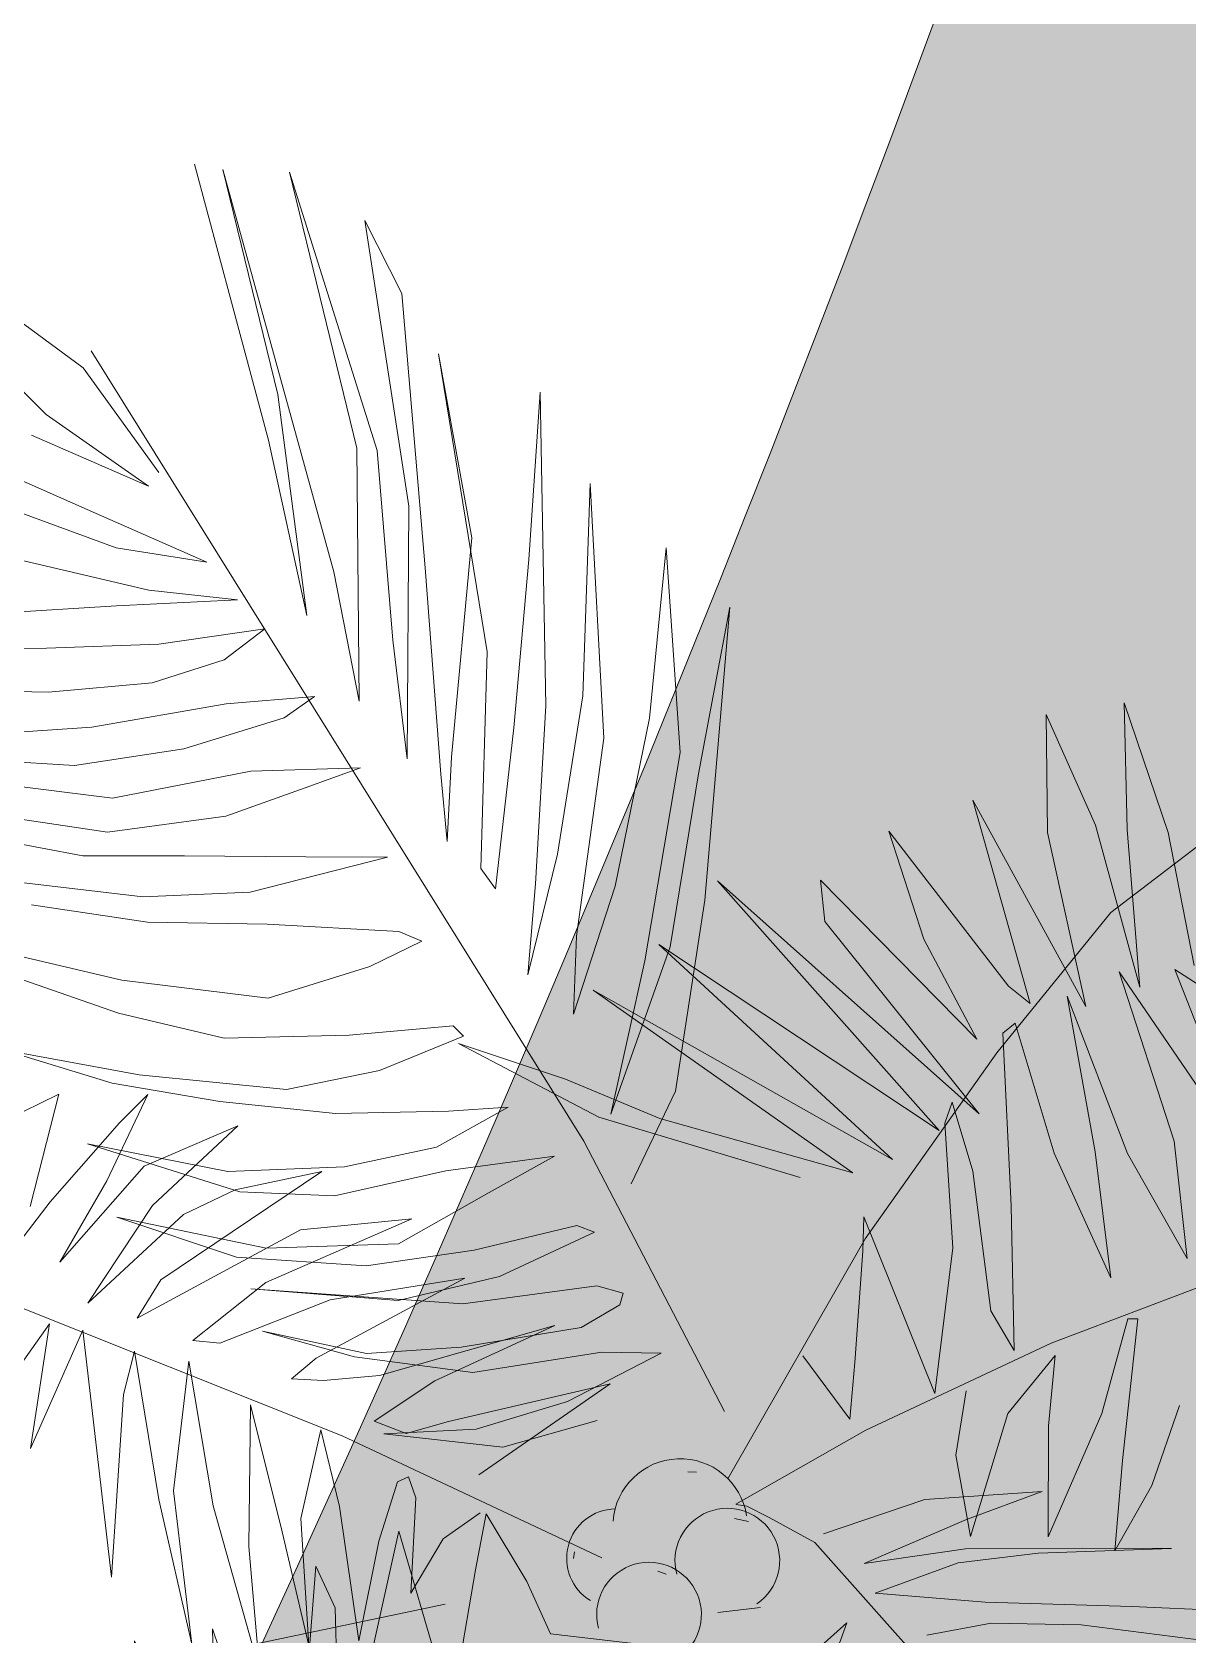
# Model space of a CAD drawing. Header units: metres. Extents: x 8 to 2416, y -346 to 476.
# Drawn here: x 22.974 to 24.505, y 30.81 to 32.933 of the extents above; entities that cross this region are included whole.
import ezdxf

# ---------------------------------------------------------------- set-up
doc = ezdxf.new("R2010")
doc.units = ezdxf.units.M
doc.layers.add('ARBOLES', color=86, linetype='Continuous', lineweight=0)
doc.layers.add('calle', color=254, linetype='Continuous', lineweight=0)
doc.layers.add('grama', color=7, linetype='Continuous', lineweight=0, true_color=0x698c45)

# ---------------------------------------------------------------- blocks, each defined once
blk = doc.blocks.new('A2')
at = {"layer": 'ARBOLES', "color": 87, "true_color": 0x4f6a34, "extrusion": (-5.0859915e-09, -1.3773533e-08, 1)}
for p, q in [((624.1013858907752, -0.4296008347607341, 1.082341424e-06), (616.2339066859686, 28.82510618856848, 1.4452681636e-06)), ((631.0247071129942, -14.3862692628474, 9.253207440000001e-07), (619.2518967571721, 28.24656852171579, 1.4526491277e-06)), ((619.2518967571721, 28.24656852171579, 1.4526491277e-06), (625.0812924136583, 4.394713311936882, 1.1537730702e-06)), ((635.5935848096112, -1.526365157667569, 1.1256843302e-06), (626.30456072521, 27.98464093477689, 1.4849112483e-06)), ((626.30456072521, 27.98464093477689, 1.4849112483e-06), (633.4500863218841, -1.277534087075337, 1.1182097982e-06)), ((638.226481719356, 15.09981446728552, 1.3680764547e-06), (634.2805413627639, 22.86001552385839, 1.4548928208e-06)), ((634.2805413627639, 22.86001552385839, 1.4548928208e-06), (638.9608968139921, -7.430373499105157, 1.0614913969e-06)), ((594.6071306246766, 14.48599961165935, 1.1377744076e-06), (604.465159987085, 7.253467502070164, 1.0882947415e-06)), ((640.6950813165273, -13.95716075511369, 9.80414525e-07), (638.226481719356, 15.09981446728552, 1.3680764547e-06)), ((600.522897416859, 2.307530780621974, 1.0001214052e-06), (592.5956051539184, 10.21044308872679, 1.0686542875e-06)), ((605.3040589968018, 9.054637984398523, 1.1173698557e-06), (657.5024008554223, -74.70868036064692, 2.291333507e-07)), ((647.2467244070741, -22.85959308096282, 8.911181808e-07), (642.0961304817154, 8.726746662131902, 1.2999777958e-06)), ((642.0961304817154, 8.726746662131902, 1.2999777958e-06), (645.6449004363491, -10.78942247105431, 1.0492202106e-06)), ((604.465159987085, 7.253467502070164, 1.0882947415e-06), (612.4567363463951, -3.869845607630992, 9.757325109e-07)), ((625.0812924136583, 4.394713311936882, 1.1537730702e-06), (628.1593465717788, -19.0190905435078, 8.469372281e-07)), ((652.8698728904633, 4.664745315947768, 1.2988248484e-06), (651.6614067657787, -13.05781208616326, 1.0485763713e-06)), ((653.484639460188, -28.56743271621441, 8.442270462e-07), (652.8698728904633, 4.664745315947768, 1.2988248484e-06)), ((611.3603574169317, -5.294274645588273, 9.505369167e-07), (600.522897416859, 2.307530780621974, 1.0001214052e-06)), ((598.9700806845788, 0.0963427425620012, 9.617679212e-07), (611.3603574169317, -5.294274645588273, 9.505369167e-07)), ((606.410539790613, -8.462013086455883, 8.817312366e-07), (590.68457045447, -1.534082691470515, 8.971711683e-07)), ((628.1593465717788, -19.0190905435078, 8.469372281e-07), (624.1013858907752, -0.4296008347607341, 1.082341424e-06)), ((633.4500863218841, -1.277534087075337, 1.1182097982e-06), (633.6868404037374, -28.09471956553966, 7.500465390000001e-07)), ((637.25118267047, -21.60797351288275, 8.575201641e-07), (635.5935848096112, -1.526365157667569, 1.1256843302e-06)), ((658.1731657785077, -5.005538729652542, 1.1926033747e-06), (657.3937167582047, -27.5242842097215, 8.784764203e-07)), ((659.6215893465987, -31.99989052809995, 8.281624501e-07), (658.1731657785077, -5.005538729652542, 1.1926033747e-06)), ((595.3736429421309, -7.217295256260398, 8.427418353e-07), (607.9359354850988, -11.83377380986536, 8.430483286e-07)), ((617.5547361877399, -13.34287049507519, 8.711838740000001e-07), (606.410539790613, -8.462013086455883, 8.817312366e-07)), ((638.9608968139921, -7.430373499105157, 1.0614913969e-06), (638.7733104089609, -34.20742487736244, 6.917227340000001e-07)), ((607.9359354850988, -11.83377380986536, 8.430483286e-07), (617.5547361877399, -13.34287049507519, 8.711838740000001e-07)), ((645.6449004363491, -10.78942247105431, 1.0492202106e-06), (643.4771809349833, -34.02326469513342, 7.181831157e-07)), ((666.2248729056391, -11.83670082906703, 1.1394650521e-06), (664.4469920156129, -29.90390229776145, 8.815735699999999e-07)), ((667.7133370841228, -33.53252885076924, 8.482071657e-07), (666.2248729056391, -11.83670082906703, 1.1394650521e-06)), ((611.3932493251058, -16.3334411206178, 7.986558812e-07), (596.4925149383233, -12.83290827735806, 7.710855777e-07)), ((651.6614067657787, -13.05781208616326, 1.0485763713e-06), (650.0807832610632, -30.91972035686584, 7.945157512e-07)), ((633.6868404037374, -28.09471956553966, 7.500465390000001e-07), (631.0247071129942, -14.3862692628474, 9.253207440000001e-07)), ((642.3538582864308, -35.83705686594229, 6.874875801e-07), (640.6950813165273, -13.95716075511369, 9.80414525e-07)), ((620.7941364761308, -17.36085833887871, 8.323175483e-07), (611.3932493251058, -16.3334411206178, 7.986558812e-07)), ((742.601222337961, -22.00758989509937, 1.3878254386e-06), (743.7327444197526, -16.07307767194449, 1.47531955e-06)), ((743.7327444197526, -16.07307767194449, 1.47531955e-06), (748.0370841854826, -23.23854907398275, 1.3985175288e-06)), ((594.9242861632927, -18.79377786974676, 6.810073456e-07), (607.9687357418372, -17.99875574777579, 7.583015684e-07)), ((607.9687357418372, -17.99875574777579, 7.583015684e-07), (620.7941364761308, -17.36085833887871, 8.323175483e-07)), ((672.9605389616278, -18.1317282673744, 1.0870178243e-06), (669.6607591100585, -35.78493841722504, 8.270881001e-07)), ((670.3238983674772, -49.17918450321325, 6.459747306e-07), (672.9605389616278, -18.1317282673744, 1.0870178243e-06)), ((731.0998198420621, -33.08442492430037, 1.176762251e-06), (734.4891265896376, -17.91076543079131, 1.4029951356e-06)), ((734.4891265896376, -17.91076543079131, 1.4029951356e-06), (740.1416709554561, -37.27610277955182, 1.1650148156e-06)), ((612.4725578801578, -22.05399415580237, 7.253530095e-07), (600.5663670109057, -22.47912983156497, 6.589426039999999e-07)), ((623.7158370400679, -20.4200715324502, 8.050411186e-07), (612.4725578801578, -22.05399415580237, 7.253530095e-07)), ((619.4002379170722, -23.70707285854093, 7.378183971e-07), (623.7158370400679, -20.4200715324502, 8.050411186e-07)), ((638.7733104089609, -34.20742487736244, 6.917227340000001e-07), (637.25118267047, -21.60797351288275, 8.575201641e-07)), ((724.5119248545083, -36.88403053135348, 1.0909222801e-06), (725.695625074004, -21.59808659749666, 1.3074840221e-06)), ((725.695625074004, -21.59808659749666, 1.3074840221e-06), (727.7252365024327, -26.01380875526134, 1.2569865138e-06)), ((740.6250683720973, -33.64284100375305, 1.2175162216e-06), (742.601222337961, -22.00758989509937, 1.3878254386e-06)), ((600.5663670109057, -22.47912983156497, 6.589426039999999e-07), (590.5639699655377, -22.62324731510048, 6.060854909e-07)), ((611.7696050642559, -26.14373416187002, 6.654476287e-07), (619.4002379170722, -23.70707285854093, 7.378183971e-07)), ((646.5802492985954, -45.82045467259904, 5.714763099e-07), (647.2467244070741, -22.85959308096282, 8.911181808e-07)), ((748.0370841854826, -23.23854907398275, 1.3985175288e-06), (750.5629763889018, -28.79006576211509, 1.3349001968e-06)), ((584.3434429438612, -26.83007136199379, 5.165051138e-07), (600.7637148298138, -27.14802082213954, 5.956391893e-07)), ((600.7637148298138, -27.14802082213954, 5.956391893e-07), (611.7696050642559, -26.14373416187002, 6.654476287e-07)), ((727.7252365024327, -26.01380875526134, 1.2569865138e-06), (728.1938347947307, -40.94223689358964, 1.0537526036e-06)), ((619.597585825417, -28.37596366104854, 6.745149855e-07), (605.3644406365975, -30.84027340263435, 5.681830789e-07)), ((628.9623140801885, -27.59190688924471, 7.329431454e-07), (619.597585825417, -28.37596366104854, 6.745149855e-07)), ((625.7511282713673, -29.85702820532214, 6.854123586e-07), (628.9623140801885, -27.59190688924471, 7.329431454e-07)), ((652.396615395304, -47.45405797206561, 5.785578094e-07), (653.484639460188, -28.56743271621441, 8.442270462e-07)), ((657.3937167582047, -27.5242842097215, 8.784764203e-07), (654.7080671490866, -44.29038146007168, 6.33888836e-07)), ((715.0763460834676, -41.70832014524701, 9.764854949e-07), (714.757296491647, -28.26066433770393, 1.160084542e-06)), ((714.757296491647, -28.26066433770393, 1.160084542e-06), (719.4055914732985, -41.9996809100819, 9.944909329e-07)), ((750.5629763889018, -28.79006576211509, 1.3349001968e-06), (773.3313227319678, -31.42831958916354, 1.4143617362e-06)), ((615.1306282722726, -33.12407664894984, 5.863977867e-07), (625.7511282713673, -29.85702820532214, 6.854123586e-07)), ((664.4469920156129, -29.90390229776145, 8.815735699999999e-07), (660.8100358478998, -47.70965287885895, 6.178279492e-07)), ((706.6281117936015, -42.01132818123514, 9.293443561e-07), (706.474541338148, -29.51998689899729, 1.1006131991e-06)), ((706.474541338148, -29.51998689899729, 1.1006131991e-06), (711.7072099815364, -41.21429045673145, 9.661546316e-07)), ((605.3644406365975, -30.84027340263435, 5.681830789e-07), (593.4313048977898, -31.65477055725964, 4.962727488e-07)), ((650.0807832610632, -30.91972035686584, 7.945157512e-07), (648.1297060473107, -47.96277255961697, 5.498495477e-07)), ((656.7358900351488, -53.0053858357636, 5.241659259e-07), (659.6215893465987, -31.99989052809995, 8.281624501e-07)), ((603.5501725805699, -34.91053821740071, 5.028938004e-07), (615.1306282722726, -33.12407664894984, 5.863977867e-07)), ((663.9812694534805, -55.61724068591487, 5.250413949e-07), (667.7133370841228, -33.53252885076924, 8.482071657e-07)), ((590.2723052832973, -34.09937752636974, 4.46535229e-07), (603.5501725805699, -34.91053821740071, 5.028938004e-07)), ((622.2188842848052, -35.51688281533569, 5.894912017e-07), (607.5562437013058, -38.37858807745867, 4.755013449e-07)), ((633.8274641192712, -35.1393464025888, 6.537323501e-07), (622.2188842848052, -35.51688281533569, 5.894912017e-07)), ((627.9824962180572, -37.29040507321679, 5.943772156e-07), (633.8274641192712, -35.1393464025888, 6.537323501e-07)), ((643.4771809349833, -34.02326469513342, 7.181831157e-07), (643.0237623185466, -42.96138134113083, 5.927675882e-07)), ((607.5562437013058, -38.37858807745867, 4.755013449e-07), (592.4513981886786, -36.47908470763475, 4.248411016e-07)), ((619.5851927828186, -40.27700286494954, 5.105325988e-07), (627.9824962180572, -37.29040507321679, 5.943772156e-07)), ((643.0237623185466, -42.96138134113083, 5.927675882e-07), (642.3538582864308, -35.83705686594229, 6.874875801e-07)), ((669.6607591100585, -35.78493841722504, 8.270881001e-07), (666.6660575101102, -54.11250106462036, 5.594217849e-07)), ((704.7803596989618, -60.12297862751796, 6.704852901e-07), (698.7118475178567, -38.5732957726388, 9.364361562e-07)), ((698.7118475178567, -38.5732957726388, 9.364361562e-07), (710.6829774122815, -60.46212252436884, 6.958347439e-07)), ((593.005397573872, -39.88412300648794, 3.807593305e-07), (607.0379267047682, -41.97861273468581, 4.232801308e-07)), ((607.0379267047682, -41.97861273468581, 4.232801308e-07), (619.5851927828186, -40.27700286494954, 5.105325988e-07)), ((713.3424892186513, -50.48217166607621, 8.468201804e-07), (726.984592131158, -40.05996772297566, 1.0597543692e-06)), ((604.4213972654039, -44.467937110559, 3.75685693e-07), (593.3334493326772, -42.40492963721371, 3.477073857e-07)), ((693.5267765630431, -53.30071058112411, 7.072163961e-07), (689.8075251160166, -41.87353759251148, 8.456928588e-07)), ((689.8075251160166, -41.87353759251148, 8.456928588e-07), (702.485157914123, -58.31057407992052, 6.837751272e-07)), ((710.6829774122815, -60.46212252436884, 6.958347439e-07), (706.6281117936015, -42.01132818123514, 9.293443561e-07)), ((711.7072099815364, -41.21429045673145, 9.661546316e-07), (716.4155354342554, -58.41654534777989, 7.531653098e-07)), ((716.4155354342554, -58.41654534777989, 7.531653098e-07), (715.0763460834676, -41.70832014524701, 9.764854949e-07)), ((719.4055914732985, -41.9996809100819, 9.944909329e-07), (722.1746512418167, -56.11063678883096, 8.142166313e-07)), ((615.1979319017362, -44.49583378548844, 4.301108205e-07), (604.4213972654039, -44.467937110559, 3.75685693e-07)), ((628.0308002620962, -44.57988999207882, 4.942209287e-07), (615.1979319017362, -44.49583378548844, 4.301108205e-07)), ((622.1348280837312, -48.34975145503789, 4.123097533e-07), (636.6896469518607, -44.60839995524252, 5.378670663e-07)), ((636.6896469518607, -44.60839995524252, 5.378670663e-07), (628.0308002620962, -44.57988999207882, 4.942209287e-07)), ((648.1297060473107, -47.96277255961697, 5.498495477e-07), (646.5802492985954, -45.82045467259904, 5.714763099e-07)), ((654.7080671490866, -44.29038146007168, 6.33888836e-07), (651.5613021517387, -57.08718188887914, 4.416272635e-07)), ((596.6984450914838, -47.14945537097675, 2.994728439e-07), (610.7711067635513, -48.81960585403228, 3.480424085e-07)), ((651.5613021517387, -57.08718188887914, 4.416272635e-07), (652.396615395304, -47.45405797206561, 5.785578094e-07)), ((695.1377560169992, -73.60651100572288, 4.357272122e-07), (671.6482042387609, -47.12303702014503, 6.810305542e-07)), ((671.6482042387609, -47.12303702014503, 6.810305542e-07), (699.3781577622646, -71.82205505191511, 4.818721223e-07)), ((683.0444243448222, -51.44217643764435, 6.795018233e-07), (682.5881849568627, -47.07423723118369, 7.373433484e-07)), ((682.5881849568627, -47.07423723118369, 7.373433484e-07), (699.1336026440782, -63.90586606193278, 5.896622071e-07)), ((610.7711067635513, -48.81960585403228, 3.480424085e-07), (622.1348280837312, -48.34975145503789, 4.123097533e-07)), ((660.8100358478998, -47.70965287885895, 6.178279492e-07), (656.4149211405391, -61.27430166427732, 4.08641296e-07)), ((667.2076639127221, -69.41857688948193, 3.513576504e-07), (670.3238983674772, -49.17918450321325, 6.459747306e-07)), ((611.2694709707397, -51.52448207106509, 3.133213828e-07), (598.9778899592542, -49.68685596163076, 2.761171103e-07)), ((701.2557438604657, -65.35816151215343, 5.804521599e-07), (713.3424892186513, -50.48217166607621, 8.468201804e-07)), ((623.9446475138442, -51.70889067435632, 3.752472647e-07), (611.2694709707397, -51.52448207106509, 3.133213828e-07)), ((637.9094872879907, -52.49939510964518, 4.353842819e-07), (623.9446475138442, -51.70889067435632, 3.752472647e-07)), ((640.3184988733695, -53.5275168626844, 4.334756254e-07), (637.9094872879907, -52.49939510964518, 4.353842819e-07)), ((699.3781577622646, -71.82205505191511, 4.818721223e-07), (683.0444243448222, -51.44217643764435, 6.795018233e-07)), ((634.8313649554633, -56.21300829627095, 3.685794043e-07), (640.3184988733695, -53.5275168626844, 4.334756254e-07)), ((656.4149211405391, -61.27430166427732, 4.08641296e-07), (656.7358900351488, -53.0053858357636, 5.241659259e-07)), ((666.6660575101102, -54.11250106462036, 5.594217849e-07), (660.3689421596711, -71.87414568513321, 2.827541121e-07)), ((690.202911339661, -76.672904202177, 3.683935665e-07), (665.4337895421218, -53.8917748854801, 5.561946598e-07)), ((665.4337895421218, -53.8917748854801, 5.561946598e-07), (695.1377560169992, -73.60651100572288, 4.357272122e-07)), ((699.1336026440782, -63.90586606193278, 5.896622071e-07), (693.5267765630431, -53.30071058112411, 7.072163961e-07)), ((596.0723963807008, -54.74401966434555, 1.916847838e-07), (608.5589640243862, -57.65396187065221, 2.151111755e-07)), ((660.3689421596711, -71.87414568513321, 2.827541121e-07), (663.9812694534805, -55.61724068591487, 5.250413949e-07)), ((608.1983410614554, -61.15363315590748, 1.650742123e-07), (598.0668516265004, -57.61344334859528, 1.623064644e-07)), ((608.5589640243862, -57.65396187065221, 2.151111755e-07), (624.0531724199428, -59.58041045490697, 2.673805842e-07)), ((624.0531724199428, -59.58041045490697, 2.673805842e-07), (634.8313649554633, -56.21300829627095, 3.685794043e-07)), ((728.2816074263505, -77.37298937761177, 5.524188440000001e-07), (714.2188867127423, -56.76550110867498, 7.647338854e-07)), ((714.2188867127423, -56.76550110867498, 7.647338854e-07), (720.0659942105898, -74.72893868451277, 5.470522246e-07)), ((722.5883636372329, -58.10163763065713, 7.888976533e-07), (720.126279431701, -56.52337801117073, 7.981137249e-07)), ((720.126279431701, -56.52337801117073, 7.981137249e-07), (728.2816074263505, -77.37298937761177, 5.524188440000001e-07)), ((686.0004501191006, -78.08545646145272, 3.275640494e-07), (658.4793267058042, -58.70614750316715, 4.545134011e-07)), ((658.4793267058042, -58.70614750316715, 4.545134011e-07), (690.202911339661, -76.672904202177, 3.683935665e-07)), ((702.485157914123, -58.31057407992052, 6.837751272e-07), (704.7803596989618, -60.12297862751796, 6.704852901e-07)), ((715.0897117756903, -76.02088360485676, 5.039482486e-07), (708.7149074749809, -59.36412019535089, 7.009485282e-07)), ((708.7149074749809, -59.36412019535089, 7.009485282e-07), (711.6883463208466, -75.86008558938026, 4.888636896e-07)), ((619.3814895503363, -63.81186172723142, 1.853384114e-07), (608.1983410614554, -61.15363315590748, 1.650742123e-07)), ((643.6497411678362, -62.49423356424535, 3.269149272e-07), (632.643852426897, -63.4985203813231, 2.571064933e-07)), ((644.7547692092475, -63.59004361484295, 3.174419145e-07), (643.6497411678362, -62.49423356424535, 3.269149272e-07)), ((703.2100630322323, -62.2244201663641, 6.335545003e-07), (701.8981893693127, -63.26681340878441, 6.125248844e-07)), ((707.3514136491636, -75.99525830403115, 4.649442812e-07), (703.2100630322323, -62.2244201663641, 6.335545003e-07)), ((632.643852426897, -63.4985203813231, 2.571064933e-07), (619.3814895503363, -63.81186172723142, 1.853384114e-07)), ((635.8356519587692, -67.2188970335323, 2.22097228e-07), (644.7547692092475, -63.59004361484295, 3.174419145e-07)), ((659.095896749967, -72.18415727031395, 2.720094592e-07), (644.2249804045023, -64.3540336661174, 3.04224571e-07)), ((644.2249804045023, -64.3540336661174, 3.04224571e-07), (655.5627480270733, -68.14112619159954, 3.097267168e-07)), ((701.8981893693127, -63.26681340878441, 6.125248844e-07), (702.7721089539112, -81.58761816845228, 3.646274235e-07)), ((607.5201073141649, -68.5687138226889, 5.94928632e-08), (595.9796926616508, -65.05664974291875, 4.9171943e-08)), ((595.9796926616508, -65.05664974291875, 4.9171943e-08), (610.3700541255436, -67.68557357077015, 8.61516298e-08)), ((687.3211355868862, -85.08788697191102, 2.378328369e-07), (701.2557438604657, -65.35816151215343, 5.804521599e-07)), ((610.3700541255436, -67.68557357077015, 8.61516298e-08), (625.9961457268497, -69.26222405728632, 1.43909751e-07)), ((625.9961457268497, -69.26222405728632, 1.43909751e-07), (635.8356519587692, -67.2188970335323, 2.22097228e-07)), ((618.9320421774148, -70.51416145942635, 9.07381795e-08), (607.5201073141649, -68.5687138226889, 5.94928632e-08)), ((655.5627480270733, -68.14112619159954, 3.097267168e-07), (665.5457381341674, -72.31608771626856, 3.029961492e-07)), ((662.5085599379494, -79.23297822871204, 1.922790672e-07), (667.2076639127221, -69.41857688948193, 3.513576504e-07)), ((596.2592897047027, -72.48717718920814, -5.17506435e-08), (601.8759125219902, -69.73939823546937, 1.46620763e-08)), ((601.8759125219902, -69.73939823546937, 1.46620763e-08), (598.8457780615822, -81.65469832404928, -1.648649404e-07)), ((611.2964493086147, -69.77059267560401, 6.21451884e-08), (606.9670674170849, -78.91521173639849, -8.58277231e-08)), ((608.2957770728372, -72.7887188880497, 5.3135341e-09), (611.2964493086147, -69.77059267560401, 6.21451884e-08)), ((631.1983801843958, -71.78294028383456, 1.356491031e-07), (618.9320421774148, -70.51416145942635, 9.07381795e-08)), ((641.8723378501153, -75.3678480952082, 1.405599149e-07), (649.4668122391512, -71.11971111656675, 2.376972016e-07)), ((649.4668122391512, -71.11971111656675, 2.376972016e-07), (643.1567578630006, -71.53728838595131, 1.998528046e-07)), ((696.5281447690668, -70.57619563828524, 4.845368662e-07), (695.735672761514, -72.81658073696762, 4.496483423e-07)), ((698.709484640335, -77.91058338856027, 3.946107107e-07), (696.5281447690668, -70.57619563828524, 4.845368662e-07)), ((600.9409633526161, -81.13826670410934, -1.470957579e-07), (608.2957770728372, -72.7887188880497, 5.3135341e-09)), ((643.1567578630006, -71.53728838595131, 1.998528046e-07), (631.1983801843958, -71.78294028383456, 1.356491031e-07)), ((680.4272478280124, -78.56904442061004, 2.925580753e-07), (659.095896749967, -72.18415727031395, 2.720094592e-07)), ((665.5457381341674, -72.31608771626856, 3.029961492e-07), (686.0004501191006, -78.08545646145272, 3.275640494e-07)), ((695.735672761514, -72.81658073696762, 4.496483423e-07), (696.5891696326414, -86.01578079520996, 2.721896029e-07)), ((610.8974891767108, -77.35812026763635, -4.43909809e-08), (620.8556258150143, -73.09199400876018, 6.50156479e-08)), ((620.8556258150143, -73.09199400876018, 6.50156479e-08), (611.7808196417723, -81.54799682275407, -9.76077725e-08)), ((657.5024008554223, -74.70868036064692, 2.291333507e-07), (672.4196613033907, -103.3852369452677, -8.99750874e-08)), ((720.0659942105898, -74.72893868451277, 5.470522246e-07), (721.4454528881274, -87.14482699457062, 3.830574927e-07)), ((621.0676874649199, -80.10880907842937, -3.05521421e-08), (604.9271613567248, -75.0221822999021, -4.25818987e-08)), ((604.9271613567248, -75.0221822999021, -4.25818987e-08), (619.7676732274588, -77.94068143193998, -7.3012258e-09)), ((632.1377699580677, -77.45073868631457, 6.23612233e-08), (641.8723378501153, -75.3678480952082, 1.405599149e-07)), ((654.375498493168, -76.32639572111171, 1.90948296e-07), (642.8873623724916, -77.86799883713202, 1.112864123e-07)), ((647.4599627929312, -80.1513246097727, 1.030931562e-07), (654.375498493168, -76.32639572111171, 1.90948296e-07)), ((713.3263928413256, -89.21141691650287, 3.13299778e-07), (707.3514136491636, -75.99525830403115, 4.649442812e-07)), ((711.6883463208466, -75.86008558938026, 4.888636896e-07), (713.3263928413256, -89.21141691650287, 3.13299778e-07)), ((721.4454528881274, -87.14482699457062, 3.830574927e-07), (715.0897117756903, -76.02088360485676, 5.039482486e-07)), ((601.9665221404252, -87.53424003573205, -2.299749242e-07), (610.8974891767108, -77.35812026763635, -4.43909809e-08)), ((629.7368304207564, -77.94387337639051, 4.33578584e-08), (612.689400641539, -89.40153926225027, -2.01157763e-07)), ((619.7676732274588, -77.94068143193998, -7.3012258e-09), (632.1377699580677, -77.45073868631457, 6.23612233e-08)), ((620.5714141661291, -79.8948493448658, -3.01292024e-08), (629.7368304207564, -77.94387337639051, 4.33578584e-08)), ((642.8873623724916, -77.86799883713202, 1.112864123e-07), (631.0953259881918, -80.53353704705786, 1.45983373e-08)), ((700.6417666918788, -92.72084470398485, 2.004486582e-07), (698.709484640335, -77.91058338856027, 3.946107107e-07)), ((606.9670674170849, -78.91521173639849, -8.58277231e-08), (601.9665221404252, -87.53424003573205, -2.299749242e-07)), ((595.271484026484, -88.55880776203193, -2.781377484e-07), (600.9409633526161, -81.13826670410934, -1.470957579e-07)), ((615.0674366135971, -82.49346709415724, -9.39145326e-08), (620.5714141661291, -79.8948493448658, -3.01292024e-08)), ((631.0953259881918, -80.53353704705786, 1.45983373e-08), (621.0676874649199, -80.10880907842937, -3.05521421e-08)), ((637.8550547891733, -85.59912236078907, -2.07927459e-08), (647.4599627929312, -80.1513246097727, 1.030931562e-07)), ((611.7808196417723, -81.54799682275407, -9.76077725e-08), (604.9428085878197, -91.88058163662843, -2.747020361e-07)), ((604.9428085878197, -91.88058163662843, -2.747020361e-07), (615.0674366135971, -82.49346709415724, -9.39145326e-08)), ((620.7054060735361, -87.00378069810827, -1.273628211e-07), (608.0330217543385, -82.78526723733415, -1.337106255e-07)), ((608.0330217543385, -82.78526723733415, -1.337106255e-07), (623.8529643558511, -86.07303968415434, -9.85347744e-08)), ((639.2904364016255, -82.94751333879944, 2.3029617e-08), (623.7913089524062, -89.69998618607131, -1.488042205e-07)), ((627.4734204114252, -84.10465454737637, -5.30095482e-08), (639.2904364016255, -82.94751333879944, 2.3029617e-08)), ((687.1794028003682, -82.73225778667299, 2.695573214e-07), (687.0551223879132, -86.39542844363008, 2.184704305e-07)), ((694.7062739364528, -101.4489285422805, 5.00442421e-08), (687.1794028003682, -82.73225778667299, 2.695573214e-07)), ((702.7721089539112, -81.58761816845228, 3.646274235e-07), (703.0951858545137, -96.9159203165517, 1.551457149e-07)), ((610.1712414578756, -93.46800039786564, -2.699746357e-07), (627.4734204114252, -84.10465454737637, -5.30095482e-08)), ((656.7645589395091, -83.65941701171599, 1.020974266e-07), (645.8739601623855, -86.26530217925665, 1.08156888e-08)), ((648.568575907066, -89.07909071676039, -1.42353277e-08), (658.6184823111166, -84.35839857858637, 1.018990194e-07)), ((658.6184823111166, -84.35839857858637, 1.018990194e-07), (656.7645589395091, -83.65941701171599, 1.020974266e-07)), ((631.8870967902348, -105.9512297799469, -3.31466152e-07), (579.3205440129793, -84.991940147516, -3.101357247e-07)), ((623.8529643558511, -86.07303968415434, -9.85347744e-08), (637.8550547891733, -85.59912236078907, -2.07927459e-08)), ((645.8739601623855, -86.26530217925665, 1.08156888e-08), (634.4511970965457, -87.95140984463222, -7.05040464e-08)), ((672.8072137117442, -110.423217197428, -1.849418522e-07), (687.3211355868862, -85.08788697191102, 2.378328369e-07)), ((687.0551223879132, -86.39542844363008, 2.184704305e-07), (686.2310832405982, -98.16849980754036, 5.21225878e-08)), ((696.5891696326414, -86.01578079520996, 2.721896029e-07), (694.7062739364528, -101.4489285422805, 5.00442421e-08)), ((634.4511970965457, -87.95140984463222, -7.05040464e-08), (620.7054060735361, -87.00378069810827, -1.273628211e-07)), ((612.689400641539, -89.40153926225027, -2.01157763e-07), (610.1712414578756, -93.46800039786564, -2.699746357e-07)), ((623.7913089524062, -89.69998618607131, -1.488042205e-07), (616.0699691222985, -95.8426932936717, -2.72681668e-07)), ((644.8771014427364, -89.24644048392956, -3.53151329e-08), (629.1479829571903, -97.71779078174204, -2.319937181e-07)), ((630.6263477693005, -91.55441075083876, -1.395832492e-07), (644.8771014427364, -89.24644048392956, -3.53151329e-08)), ((637.8224803407641, -91.61960108603913, -1.038816815e-07), (648.568575907066, -89.07909071676039, -1.42353277e-08)), ((707.0230100989431, -96.1438743328383, 1.857563963e-07), (723.7919217241008, -89.76944127793371, 3.588414018e-07)), ((618.9476003984882, -96.11390735631227, -2.617816356e-07), (630.6263477693005, -91.55441075083876, -1.395832492e-07)), ((644.6824713639652, -91.968692998688, -7.38000546e-08), (622.230801768022, -90.37554142151774, -1.660457291e-07)), ((622.230801768022, -90.37554142151774, -1.660457291e-07), (637.8224803407641, -91.61960108603913, -1.038816815e-07)), ((658.8708992317806, -90.0468530579353, 2.48326944e-08), (644.6824713639652, -91.968692998688, -7.38000546e-08)), ((661.6566536950168, -90.81749672592872, 2.83865319e-08), (658.8708992317806, -90.0468530579353, 2.48326944e-08)), ((661.3000018788093, -92.08135091299204, 9.1648665e-09), (661.6566536950168, -90.81749672592872, 2.83865319e-08)), ((657.209171612516, -94.45429446818791, -4.43248777e-08), (661.3000018788093, -92.08135091299204, 9.1648665e-09)), ((703.0951858545137, -96.9159203165517, 1.551457149e-07), (700.6417666918788, -92.72084470398485, 2.004486582e-07)), ((596.2783503020532, -100.5996277102704, -4.388614656e-07), (600.8981321961754, -94.07281428996868, -3.254680145e-07)), ((600.8981321961754, -94.07281428996868, -3.254680145e-07), (598.8730069299811, -107.2998634221559, -5.179509816e-07)), ((598.8730069299811, -107.2998634221559, -5.179509816e-07), (604.4099140487214, -94.75734477718181, -3.170355251e-07)), ((604.4099140487214, -94.75734477718181, -3.170355251e-07), (607.4634397357944, -120.9359017303384, -6.620765368e-07)), ((633.2133343888855, -97.59256964517608, -2.095926379e-07), (623.4522989459874, -94.87123608652729, -2.217548035e-07)), ((623.4522989459874, -94.87123608652729, -2.217548035e-07), (634.4697191096652, -97.2272690000404, -1.981711955e-07)), ((635.8334891380181, -99.57172127024442, -2.235264634e-07), (654.4307059613426, -94.25008010261257, -5.5643377e-08)), ((654.4307059613426, -94.25008010261257, -5.5643377e-08), (641.7009002022986, -100.1145191334296, -2.01161105e-07)), ((644.5168345970837, -96.54068187983499, -1.376149214e-07), (657.209171612516, -94.45429446818791, -4.43248777e-08)), ((715.1438039065769, -93.55392015415043, 2.627315037e-07), (712.3815389342275, -103.600933068978, 1.10299784e-07)), ((714.570676969815, -108.5801870476645, 5.28518025e-08), (716.1905297868383, -93.5573858182313, 2.680074082e-07)), ((716.1905297868383, -93.5573858182313, 2.680074082e-07), (715.1438039065769, -93.55392015415043, 2.627315037e-07)), ((616.0699691222985, -95.8426932936717, -2.72681668e-07), (618.9476003984882, -96.11390735631227, -2.617816356e-07)), ((634.4697191096652, -97.2272690000404, -1.981711955e-07), (644.5168345970837, -96.54068187983499, -1.376149214e-07)), ((687.3661913362052, -105.3498895132722, -4.101737e-08), (707.0230100989431, -96.1438743328383, 1.857563963e-07)), ((608.7238219035597, -101.5754252741486, -3.890040831e-07), (609.8979224833208, -96.9811442260987, -3.19753136e-07)), ((609.8979224833208, -96.9811442260987, -3.19753136e-07), (612.4627469912162, -112.6907037846049, -5.23084597e-07)), ((614.0358072442158, -111.7987097265805, -5.027981164e-07), (615.6514517201938, -98.04693380482912, -3.051704233e-07)), ((615.6514517201938, -98.04693380482912, -3.051704233e-07), (618.2175142376876, -113.3826630099651, -5.033466229999999e-07)), ((629.1479829571903, -97.71779078174204, -2.319937181e-07), (626.5238626270526, -99.91472841626639, -2.755995647e-07)), ((645.7371510083381, -99.23808975346964, -1.685612388e-07), (633.2133343888855, -97.59256964517608, -2.095926379e-07)), ((659.4140721614867, -97.08344550659605, -6.93234708e-08), (645.7371510083381, -99.23808975346964, -1.685612388e-07)), ((655.768852866389, -102.3011840326235, -1.597297187e-07), (665.6794079056808, -97.20833769133064, -3.91782332e-08)), ((665.6794079056808, -97.20833769133064, -3.91782332e-08), (659.4140721614867, -97.08344550659605, -6.93234708e-08)), ((685.687789889809, -104.1854433843879, -3.35151683e-08), (680.7006154585338, -97.47728336320804, 3.35151683e-08)), ((686.2310832405982, -98.16849980754036, 5.21225878e-08), (685.687789889809, -104.1854433843879, -3.35151683e-08)), ((707.429890894763, -97.45364311669296, 1.697856451e-07), (702.4376393302913, -103.5680052354751, 6.01787279e-08)), ((706.7323612572769, -104.8906488388081, 6.38041718e-08), (707.429890894763, -97.45364311669296, 1.697856451e-07)), ((626.5238626270526, -99.91472841626639, -2.755995647e-07), (629.92522830854, -100.0755249368606, -2.60514984e-07)), ((629.92522830854, -100.0755249368606, -2.60514984e-07), (635.8334891380181, -99.57172127024442, -2.235264634e-07)), ((641.7009002022986, -100.1145191334296, -2.01161105e-07), (635.2941571911342, -104.3924050753143, -2.926673484e-07)), ((607.4634397357944, -120.9359017303384, -6.620765368e-07), (608.7238219035597, -101.5754252741486, -3.890040831e-07)), ((643.1446035876016, -104.4184014229279, -2.530981065e-07), (660.2794247283878, -100.4377230877611, -1.111225479e-07)), ((660.2794247283878, -100.4377230877611, -1.111225479e-07), (646.3782398720169, -110.0740165804874, -3.145496617e-07)), ((696.9275954740386, -107.9983953316362, -2.88674322e-08), (697.9968506232763, -101.1981401930623, 7.02343287e-08)), ((622.0163527417642, -117.6943450556679, -5.434128575e-07), (622.1782651391165, -102.6667156291154, -3.356058231e-07)), ((622.1782651391165, -102.6667156291154, -3.356058231e-07), (625.5355614162817, -116.1358915840514, -5.040487819e-07)), ((646.1071275175262, -105.2505327517976, -2.494921233e-07), (655.768852866389, -102.3011840326235, -1.597297187e-07)), ((702.4376393302913, -103.5680052354751, 6.01787279e-08), (698.4690888139197, -116.6390860439574, -1.400402487e-07)), ((712.3815389342275, -103.600933068978, 1.10299784e-07), (706.6933673108601, -116.6663192488639, -9.85867358e-08)), ((720.6087889712774, -102.7309729724126, 1.641259316e-07), (717.7021910030091, -111.207400190945, 3.25926494e-08)), ((627.5215685305384, -114.721895458124, -4.744722444e-07), (629.6462160731587, -105.3082901478184, -3.34007702e-07)), ((629.6462160731587, -105.3082901478184, -3.34007702e-07), (631.6006575062385, -113.4269804446166, -4.35890478e-07)), ((635.2941571911342, -104.3924050753143, -2.926673484e-07), (638.6916841966574, -105.7120782417579, -2.935641169e-07)), ((636.2922500100576, -105.745016059632, -3.062212888e-07), (646.1071275175262, -105.2505327517976, -2.494921233e-07)), ((638.6916841966574, -105.7120782417579, -2.935641169e-07), (643.1446035876016, -104.4184014229279, -2.530981065e-07)), ((658.9199079037118, -104.3282135406046, -1.716228374e-07), (648.9083862078912, -107.1456780879515, -2.613477923e-07)), ((706.6933673108601, -116.6663192488639, -9.85867358e-08), (706.7323612572769, -104.8906488388081, 6.38041718e-08)), ((659.4054709889973, -118.8942999411782, -3.69779739e-07), (631.8870967902348, -105.9512297799469, -3.31466152e-07)), ((648.9083862078912, -107.1456780879515, -2.613477923e-07), (636.2922500100576, -105.745016059632, -3.062212888e-07)), ((673.6163695286385, -113.211873291436, -2.192361393e-07), (687.3661913362052, -105.3498895132722, -4.101737e-08)), ((698.4690888139197, -116.6390860439574, -1.400402487e-07), (696.9275954740386, -107.9983953316362, -2.88674322e-08)), ((713.7539421394966, -118.147655897563, -8.30799515e-08), (714.570676969815, -108.5801870476645, 5.28518025e-08)), ((637.7401478502461, -110.8304661703235, -3.689019075e-07), (638.9381399087242, -110.3110629623379, -3.556549129e-07)), ((638.9381399087242, -110.3110629623379, -3.556549129e-07), (639.7158807963035, -112.5192647087234, -3.821140689e-07)), ((669.4451316405891, -109.8143847084714, -1.936555986e-07), (668.5108350381538, -109.7603366681001, -1.976629907e-07)), ((615.9633868770704, -128.0295289159177, -7.165501860000001e-07), (614.0358072442158, -111.7987097265805, -5.027981164e-07)), ((635.775431552018, -117.1043866150225, -4.653084879e-07), (637.7401478502461, -110.8304661703235, -3.689019075e-07)), ((672.778325402719, -110.501222484395, -1.861631863e-07), (672.8072137117442, -110.423217197428, -1.849418522e-07)), ((693.6222862049788, -112.6977701821964, -1.104052014e-07), (706.0738238872395, -111.8417970803154, -3.52870132e-08)), ((706.0738238872395, -111.8417970803154, -3.52870132e-08), (698.0639417905714, -114.8059530031173, -1.168521046e-07)), ((717.7021910030091, -111.207400190945, 3.25926494e-08), (713.7539421394966, -118.147655897563, -8.30799515e-08)), ((612.4627469912162, -112.6907037846049, -5.23084597e-07), (615.9633868770704, -128.0295289159177, -7.165501860000001e-07)), ((618.2175142376876, -113.3826630099651, -5.033466229999999e-07), (623.1319018728855, -130.7822604239745, -7.18006018e-07)), ((631.6006575062385, -113.4269804446166, -4.35890478e-07), (633.6469455753939, -127.6768672622936, -6.217543603e-07)), ((639.7158807963035, -112.5192647087234, -3.821140689e-07), (639.1590943198224, -122.6109645912703, -5.239442413e-07)), ((673.6431722481312, -113.2471104165433, -2.195851606e-07), (674.7786124376457, -113.4204249768683, -2.161974753e-07)), ((674.7786124376457, -113.4204249768683, -2.161974753e-07), (677.1297866094792, -114.6244817013143, -2.208235385e-07)), ((682.8812109581763, -116.3257838549069, -2.150047846e-07), (693.6222862049788, -112.6977701821964, -1.104052014e-07)), ((628.3741987460546, -128.1827760567478, -6.555396572e-07), (627.5215685305384, -114.721895458124, -4.744722444e-07)), ((642.5800189621178, -116.8652352630616, -4.274064553e-07), (646.5144035879122, -114.1118843662477, -3.694728393e-07)), ((674.9345397258409, -115.0265943258286, -2.375270569e-07), (673.4776724757797, -114.7008343069814, -2.40449805e-07)), ((677.1297866094792, -114.6244817013143, -2.208235385e-07), (681.9809217533463, -117.2573896594194, -2.32415151e-07)), ((698.0639417905714, -114.8059530031173, -1.168521046e-07), (687.2072494969431, -119.4803224906308, -2.364517313e-07)), ((625.5355614162817, -116.1358915840514, -5.040487819e-07), (628.3741987460546, -128.1827760567478, -6.555396572e-07)), ((633.6469455753939, -127.6768672622936, -6.217543603e-07), (635.775431552018, -117.1043866150225, -4.653084879e-07)), ((639.1590943198224, -122.6109645912703, -5.239442413e-07), (642.5800189621178, -116.8652352630616, -4.274064553e-07)), ((623.1319018728855, -130.7822604239745, -7.18006018e-07), (622.0163527417642, -117.6943450556679, -5.434128575e-07)), ((656.5104670374976, -118.2331553462725, -3.753974075e-07), (656.3935214379032, -118.9694115354887, -3.861330407e-07)), ((703.4712403886535, -141.403523034509, -4.556931378e-07), (681.9809217533463, -117.2573896594194, -2.32415151e-07)), ((687.2072494969431, -119.4803224906308, -2.364517313e-07), (697.9413934733209, -117.9457605540153, -1.607216271e-07)), ((705.6409467228259, -118.3824748097802, -1.275768631e-07), (697.1515202165835, -119.4011020062571, -1.847841092e-07)), ((697.9413934733209, -117.9457605540153, -1.607216271e-07), (710.3529478040344, -117.8747097504381, -9.661794699999998e-08)), ((719.7734860455669, -117.9059041618422, -4.9134827e-08), (705.6409467228259, -118.3824748097802, -1.275768631e-07)), ((710.3529478040344, -117.8747097504381, -9.661794699999998e-08), (719.7734860455669, -117.9059041618422, -4.9134827e-08)), ((666.2194621539395, -120.6245000414025, -3.589548061e-07), (665.3290201459923, -120.2943559534686, -3.589363361e-07)), ((697.1515202165835, -119.4011020062571, -1.847841092e-07), (688.3557262707611, -122.6243397957513, -2.739148142e-07)), ((615.5342983958977, -129.5079662693214, -2.20252273831e-05), (642.7927353334767, -123.8071277035356, -2.18080705172e-05)), ((688.3557262707611, -122.6243397957513, -2.739148142e-07), (700.0161541452713, -123.59753865698, -2.28014364e-07)), ((700.0161541452713, -123.59753865698, -2.28014364e-07), (715.5662782117688, -124.0228651695021, -1.547848143e-07)), ((676.2144254655525, -124.1323464073646, -3.564359455e-07), (671.6852188659564, -124.669991397597, -3.868767226e-07)), ((715.5662782117688, -124.0228651695021, -1.547848143e-07), (728.013111786434, -124.5874510926899, -9.92566677e-08)), ((677.0682631558032, -133.203874409137, -4.770403243e-07), (685.3546812420119, -125.7546154770001, -3.32293059e-07)), ((685.3546812420119, -125.7546154770001, -3.32293059e-07), (683.2416705323201, -131.6542099974114, -4.242980731e-07)), ((700.644362623428, -125.8052448322183, -2.552272149e-07), (693.836309345652, -127.0911235472238, -3.075640087e-07)), ((710.2139362679287, -125.9864670662349, -2.090525153e-07), (700.644362623428, -125.8052448322183, -2.552272149e-07)), ((728.0009811061825, -128.250993140161, -1.497782814e-07), (710.2139362679287, -125.9864670662349, -2.090525153e-07))]:
    blk.add_line(p, q, dxfattribs=at)
at = {"layer": 'ARBOLES', "color": 87, "true_color": 0x4f6a34, "extrusion": (5.08599150123335e-09, 1.377353299876664e-08, -1)}
blk.add_ellipse((667.7065150241052, -115.5107150437, -2.809567816e-07), major_axis=(-5.040747801024497, 5.040747801024497, 4.37917057e-08), ratio=0.9999999999999442, start_param=5.569617846904408, end_param=8.487626441044652, dxfattribs=at)
at = {"layer": 'ARBOLES', "color": 87, "true_color": 0x4f6a34, "extrusion": (5.085991479131996e-09, 1.3773532979132e-08, -0.9999999999999998)}
blk.add_ellipse((660.9260004848502, -118.9337337433323, -3.625894817e-07), major_axis=(3.707471922462046, 3.707471922462048, 6.992115740000001e-08), ratio=0.9999999999999948, start_param=2.901971582101401, end_param=5.476383017852527, dxfattribs=at)
at = {"layer": 'ARBOLES', "color": 87, "true_color": 0x4f6a34, "extrusion": (5.08599150728798e-09, 1.377353299271202e-08, -0.9999999999999999)}
blk.add_ellipse((672.7051454110778, -119.1819354433971, -3.060994653e-07), major_axis=(-3.922717774318241, 3.922717774318241, 3.40787734e-08), ratio=0.9999999999999896, start_param=5.235779183303432, end_param=9.608581832279244, dxfattribs=at)
at = {"layer": 'ARBOLES', "color": 87, "true_color": 0x4f6a34, "extrusion": (5.085991478160493e-09, 1.377353297816049e-08, -0.9999999999999998)}
blk.add_ellipse((664.411415003153, -124.901378527396, -4.270582453e-07), major_axis=(3.922717774318248, 3.922717774318248, 7.398059180000002e-08), ratio=0.9999999999999912, start_param=3.664982856508548, end_param=8.037785505484361, dxfattribs=at)

msp = doc.modelspace()

# ---------------------------------------------------------------- hatches: boundary and pattern name
at = {"layer": 'grama', "transparency": 33554495}
h = msp.add_hatch(color=256, dxfattribs=at)
h.dxf.hatch_style = 1
edge = h.paths.add_edge_path()
edge.add_line((80.80908782483488, 57.95660222862654), (21.06070735335146, 57.94696325159163))
edge.add_line((21.06070735335146, 57.94696325159163), (21.03852689643901, 56.94695966029047))
edge.add_line((21.03852689643901, 56.94695966029047), (37.35087400690438, 56.94959126867795))
edge.add_arc((37.35097080260155, 56.3495912764858), 0.599999999999992, 0.009243308245288517, 90.00924330824529, ccw=False)
edge.add_line((37.9509707947937, 56.34968807218297), (37.95135797758243, 53.9496881034143))
edge.add_arc((37.35135798539028, 53.94959130771713), 0.599999999999992, -89.9907566917492, 0.009243308245288517, ccw=False)
edge.add_line((37.35145478108751, 53.34959131552498), (36.05147892461342, 53.34938159540658))
edge.add_arc((36.05152732246206, 53.0493815993105), 0.3000000000000032, 90.00924330825485, 180.0138504689045)
edge.add_line((35.75152733122752, 53.04930907842561), (35.75155180321184, 52.94807486002907))
edge.add_line((35.75155180321184, 52.94807486002907), (52.3265516406195, 52.95357486002908))
edge.add_line((52.3265516406195, 52.95357486002908), (52.32655164061939, 53.25357486002915))
edge.add_line((52.32655164061939, 53.25357486002915), (62.20155164061993, 53.25357486002903))
edge.add_line((62.20155164061993, 53.25357486002903), (62.20155180321154, 47.44807486002907))
edge.add_line((62.20155180321154, 47.44807486002907), (63.20155164061981, 47.44807486002907))
edge.add_line((63.20155164061981, 47.44807486002907), (63.20155164061981, 53.25491652137001))
edge.add_line((63.20155164061981, 53.25491652137001), (70.3633723751555, 53.25491652137001))
edge.add_line((70.3633723751555, 53.25491652137001), (70.3633723751555, 47.74807486002908))
edge.add_line((70.3633723751555, 47.74807486002908), (70.96337237515553, 47.74807486002908))
edge.add_line((70.96337237515553, 47.74807486002908), (70.96337237515553, 38.16175818271091))
edge.add_line((70.96337237515553, 38.16175818271091), (70.3633723751555, 38.1624484214359))
edge.add_line((70.3633723751555, 38.1624484214359), (70.3633723751555, 32.65422628264497))
edge.add_line((70.3633723751555, 32.65422628264497), (63.20155164061993, 32.65491652137078))
edge.add_line((63.20155164061993, 32.65491652137078), (63.20155164061993, 38.45899722776281))
edge.add_line((63.20155164061993, 38.45899722776281), (62.20155180321188, 38.45899722776363))
edge.add_line((62.20155180321188, 38.45899722776363), (62.18905164062811, 32.65357486001759))
edge.add_line((62.18905164062811, 32.65357486001759), (52.32655164061973, 32.653574860029))
edge.add_line((52.32655164061973, 32.653574860029), (52.32655164061973, 32.95357486002898))
edge.add_line((52.32655164061973, 32.95357486002898), (27.95155180322979, 32.95899722773984))
edge.add_line((27.95155180322979, 32.95899722773984), (27.95155180322979, 39.35899722776313))
edge.add_line((27.95155180322979, 39.35899722776313), (26.82260422407302, 39.35899722776313))
edge.add_line((26.82260422407302, 39.35899722776313), (26.82260422404431, 40.25899722778641))
edge.add_line((26.82260422404431, 40.25899722778641), (26.42260422407304, 40.2589972277637))
edge.add_line((26.42260422407304, 40.2589972277637), (26.42260422407924, 45.64807486000873))
edge.add_line((26.42260422407924, 45.64807486000873), (26.82260422407302, 45.64807486002906))
edge.add_line((26.82260422407302, 45.64807486002906), (26.82260422404431, 46.54807486003202))
edge.add_line((26.82260422404431, 46.54807486003202), (27.95155180322979, 46.54807486003202))
edge.add_line((27.95155180322979, 46.54807486003202), (27.95155180322979, 52.9480748600553))
edge.add_line((27.95155180322979, 52.9480748600553), (28.15151953797903, 52.9480748600553))
edge.add_line((28.15151953797903, 52.9480748600553), (28.15150340015836, 53.04810711875481))
edge.add_arc((27.85150340406227, 53.04805872090589), 0.3000000000000103, 0.009243308310480085, 90.00924330825077)
edge.add_line((27.85145500621365, 53.34805871700198), (25.16338053587559, 53.34762506025874))
edge.add_arc((25.16350959680619, 52.54762507066921), 0.7999999999999825, 90.00924330831938, 198.7971061549025)
edge.add_arc((-3.023608271575668, 42.95353604389803), 28.97516008319122, -26.202093516027674, 18.79710615492229, ccw=False)
edge.add_arc((21.17964470501983, 31.04296062267195), 1.999999999999985, 269.9999999999999, 333.7979064839742, ccw=False)
edge.add_line((21.17964470501983, 29.04296062267196), (20.41960567083254, 29.04296062267196))
edge.add_line((20.41960567083254, 29.04296062267196), (20.39553231103417, 27.95761570177811))
edge.add_line((20.39553231103417, 27.95761570177811), (80.30504840488567, 27.95749588075671))
edge.add_line((80.30504840488567, 27.95749588075671), (80.80908782483488, 57.95660222862654))

# ---------------------------------------------------------------- linework, layer by layer
at = {"layer": 'calle'}
msp.add_arc((-3.023608434167045, 42.95353604389658), 28.97516008319117, 333.7979064839719, 18.7971061549247, dxfattribs=at)

# ---------------------------------------------------------------- block references
at = {"layer": 'ARBOLES', "xscale": 0.0125, "yscale": 0.0125, "zscale": 0.0125}
for p in [(15.48616789982228, 32.39791055414915, -1.44475879175e-08), (14.27880253189968, 31.17088571824157, -5.69135614930549e-09)]:
    msp.add_blockref('A2', p, dxfattribs=at)

doc.saveas('drawing.dxf')
